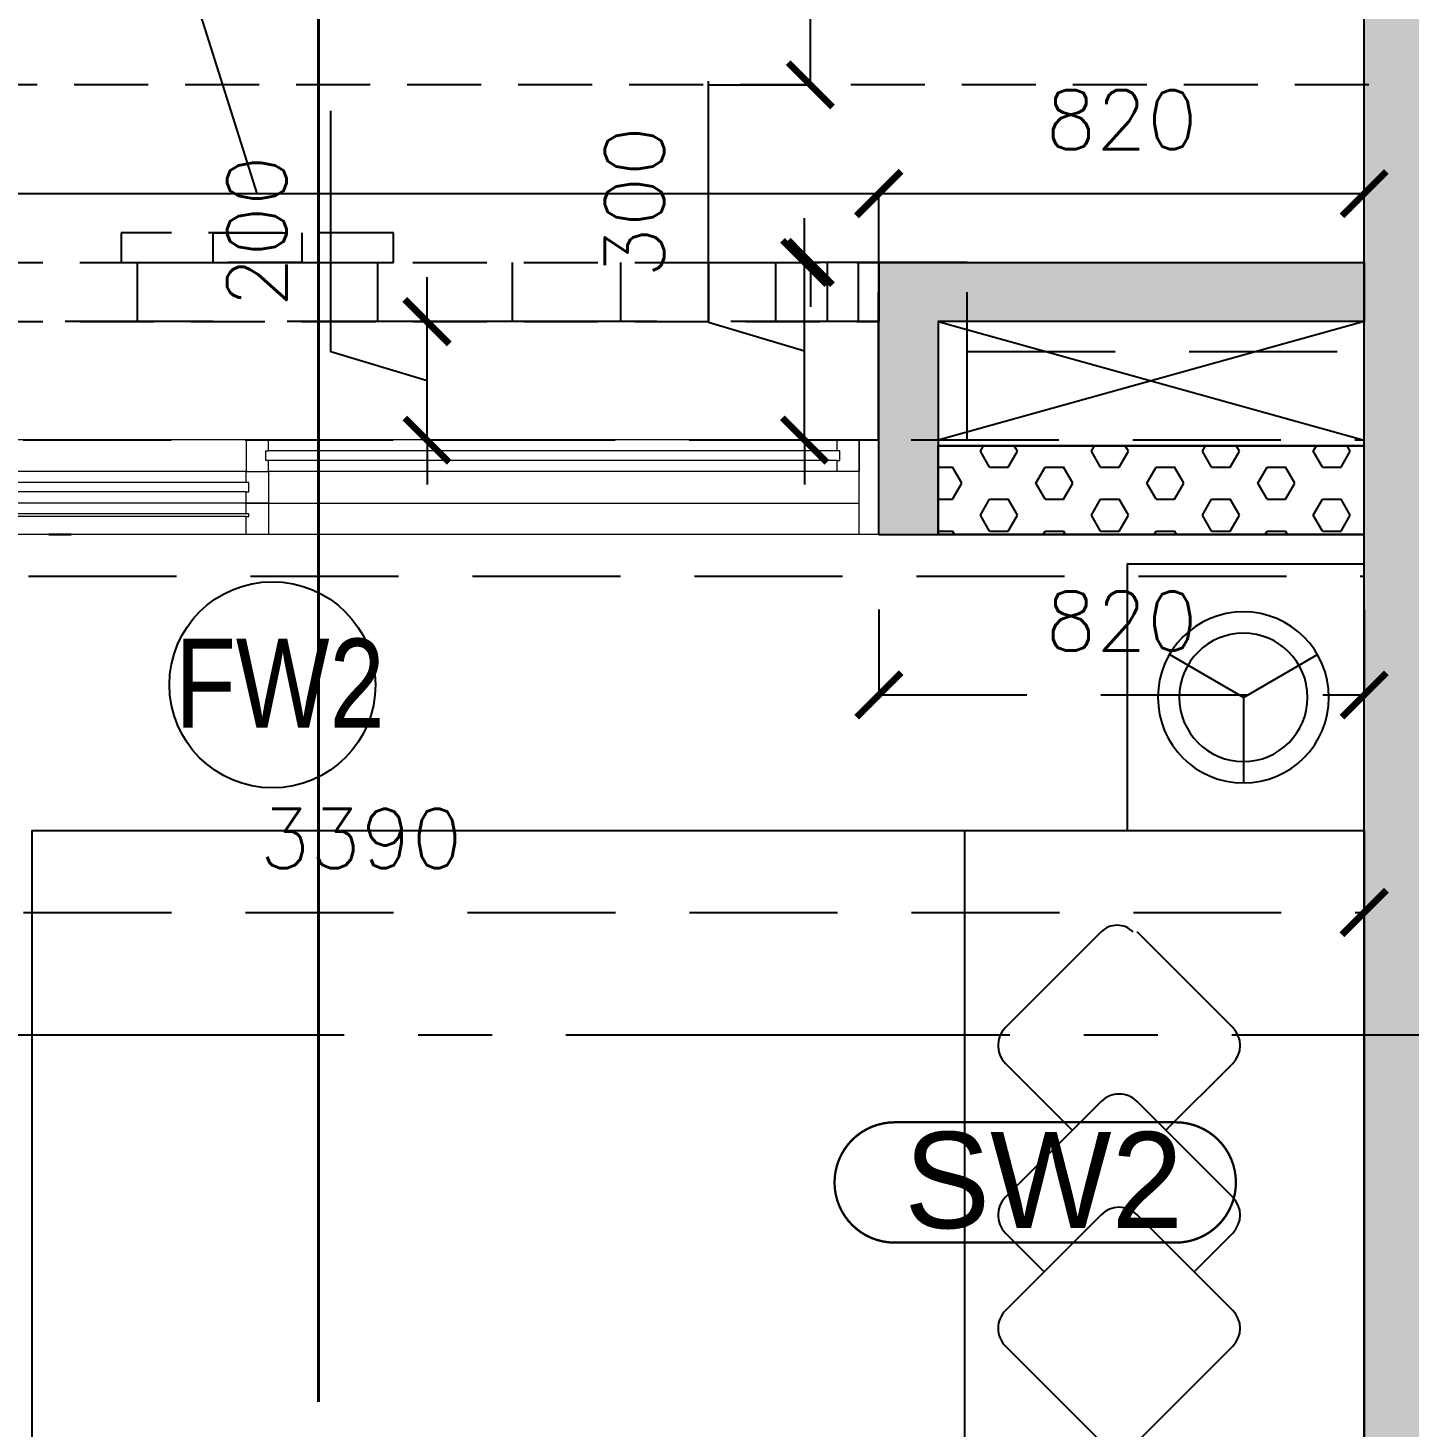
# Model space of a CAD drawing. Header units: millimetres. Extents: x 1167879 to 1231451, y -5731814 to -5645217.
# Drawn here: x 1196875 to 1199208, y -5703858 to -5701494 of the extents above; entities that cross this region are included whole.
import ezdxf
from ezdxf.enums import TextEntityAlignment as Align

# ---------------------------------------------------------------- set-up
doc = ezdxf.new("R2010")
doc.units = ezdxf.units.MM
doc.header["$LTSCALE"] = 1000
doc.header["$MEASUREMENT"] = 0
for name, pattern in [('$0$AUDIT_D_120904163729-0', [0]), ('$0$HIDDEN', [0.375, 0.25, -0.125]), ('$2$AUDIT_D_120904163729-0', [0]), ('$5$HIDDEN', [0.375, 0.25, -0.125]), ('2BHK-A - BACK$0$AUDIT_D_120904163729-0', [0]), ('AUDIT_D_120904163729-0', [0]), ('T8(T9 IS SIMILAR) - 1st FLOOR ELEVATION$0$AUDIT_D_120904163729-0', [0]), ('T8(T9 IS SIMILAR) - 1st FLOOR ELEVATION$0$HIDDEN', [0.375, 0.25, -0.125]), ('T8(T9 IS SIMILAR) - DIMENSION & TEXTING$0$HIDDEN', [0.375, 0.25, -0.125]), ('T8(T9 IS SIMILAR) - TYPICAL FLOOR ELEVATION$0$AUDIT_D_120904163729-0', [0]), ('T8(T9 IS SIMILAR) - TYPICAL FLOOR ELEVATION$0$HIDDEN', [0.375, 0.25, -0.125]), ('T8(T9 IS SIMILAR)$0$$0$HIDDEN', [0.375, 0.25, -0.125]), ('T8_PROFILE SECTIONS$0$HIDDEN', [0.375, 0.25, -0.125]), ('T8_PROFILE SECTIONS$0$PHANTOM2', [1.25, 0.625, -0.125, 0.125, -0.125, 0.125, -0.125]), ('T8_REFUGE COLUMNS$0$CENTER2', [1.125, 0.75, -0.125, 0.125, -0.125])]:
    doc.linetypes.add(name, pattern=pattern)
doc.layers.get('0').update_dxf_attribs({"linetype": 'AUDIT_D_120904163729-0'})
for name, color, linetype in [('$0$A-DIM', 1, '$0$AUDIT_D_120904163729-0'), ('$1$A-DIM', 1, '$2$AUDIT_D_120904163729-0'), ('2BHK-A - BACK$0$2BHK-A - FRONT$0$a-furniture', 8, 'Continuous'), ('2BHK-A - BACK$0$A-HATCH -160', 251, '2BHK-A - BACK$0$AUDIT_D_120904163729-0'), ('A_dim', 1, 'Continuous'), ('T8(T9 IS SIMILAR) - 1st FLOOR ELEVATION$0$A-WALL-FEATURES', 6, 'T8(T9 IS SIMILAR) - 1st FLOOR ELEVATION$0$AUDIT_D_120904163729-0'), ('T8(T9 IS SIMILAR) - DIMENSION & TEXTING$0$A-DIMENSIONS', 2, 'T8(T9 IS SIMILAR) - DIMENSION & TEXTING$0$HIDDEN'), ('T8(T9 IS SIMILAR) - DIMENSION & TEXTING$0$a-window-no', 125, 'Continuous'), ('T8(T9 IS SIMILAR) - TYPICAL FLOOR ELEVATION$0$A-DIM', 1, 'T8(T9 IS SIMILAR) - TYPICAL FLOOR ELEVATION$0$AUDIT_D_120904163729-0'), ('T8(T9 IS SIMILAR) - TYPICAL FLOOR ELEVATION$0$A-WALL HATCH', 252, 'T8(T9 IS SIMILAR) - TYPICAL FLOOR ELEVATION$0$AUDIT_D_120904163729-0'), ('T8(T9 IS SIMILAR) - TYPICAL FLOOR ELEVATION$0$A-WALL-FEATURES', 6, 'T8(T9 IS SIMILAR) - TYPICAL FLOOR ELEVATION$0$AUDIT_D_120904163729-0'), ('T8(T9 IS SIMILAR)$0$$6$a-beam 2', 50, 'Continuous'), ('T8(T9 IS SIMILAR)$0$S-BEAM', 20, 'T8(T9 IS SIMILAR)$0$$0$HIDDEN'), ('T8_PROFILE SECTIONS$0$A-PROFILE SECTIONS', 81, 'T8_PROFILE SECTIONS$0$PHANTOM2'), ('T8_REFUGE COLUMNS$0$A-CENTERLINE', 193, 'T8_REFUGE COLUMNS$0$CENTER2'), ('T8_REFUGE COLUMNS$0$A-RCC COLS', 3, 'Continuous'), ('T8_TYPICAL COLUMNS$0$A-RCC COLS', 3, 'Continuous')]:
    doc.layers.add(name, color=color, linetype=linetype)
for name, color, linetype, lineweight in [('2BHK-A - BACK$0$A-WALL- 160', 6, 'Continuous', 30), ('2BHK-A - BACK$0$Window', 4, 'Continuous', 20), ('T8(T9 IS SIMILAR)$0$D&W', 8, 'Continuous', 25), ('T8_REFUGE COLUMNS$0$A-COLUMN NO size reduce', 81, 'Continuous', 25)]:
    doc.layers.add(name, color=color, linetype=linetype, lineweight=lineweight)
doc.layers.add('T8_REFUGE COLUMNS$0$COL-HATCH', color=7, linetype='Continuous', lineweight=25, true_color=0xa3a3a3)
doc.styles.add('$4$Romans 1', font='romans.shx', dxfattribs={"height": 100})
doc.styles.add('$6$Romans 1', font='romans.shx', dxfattribs={"height": 100})
doc.styles.add('T8(T9 IS SIMILAR) - DIMENSION & TEXTING$0$LODHA STANDERD', font='sanss___.ttf')
doc.styles.add('T8(T9 IS SIMILAR) - DIMENSION & TEXTING$0$Romans 1', font='romans.shx', dxfattribs={"height": 100})
doc.styles.add('T8(T9 IS SIMILAR) - TYPICAL FLOOR ELEVATION$0$Romans 1', font='romans.shx', dxfattribs={"height": 100})
doc.styles.add('T8_REFUGE COLUMNS$0$STANDARD', font='GOTHIC.TTF')
doc.dimstyles.new('$1$ALPINE S', dxfattribs={"dimscale": 0, "dimtxt": 100, "dimasz": 75, "dimexe": 0, "dimexo": 0, "dimgap": 75, "dimtad": 1, "dimdec": 0, "dimzin": 0, "dimdsep": 46, "dimtxsty": '$4$Romans 1', "dimblk": '$4$_ArchTick', "dimcen": 0.09, "dimclrd": 256, "dimclre": 256, "dimclrt": 7, "dimadec": 0, "dimazin": 0, "dimtfac": 1, "dimtdec": 0, "dimtofl": 0, "dimtmove": 1, "dimatfit": 0, "dimldrblk": '$1$_Open90', "dimfxl": 1, "dimtolj": 1, "dimtzin": 0, "dimarcsym": 0})
doc.dimstyles.new('$2$ALPINE S', dxfattribs={"dimscale": 0, "dimtxt": 100, "dimasz": 75, "dimexe": 0, "dimexo": 0, "dimgap": 75, "dimtad": 1, "dimdec": 0, "dimzin": 0, "dimdsep": 46, "dimtxsty": '$6$Romans 1', "dimblk": '$6$_ArchTick', "dimcen": 0.09, "dimclrd": 256, "dimclre": 256, "dimclrt": 7, "dimadec": 0, "dimazin": 0, "dimtfac": 1, "dimtdec": 0, "dimtofl": 0, "dimtmove": 1, "dimatfit": 0, "dimldrblk": '$2$_Open90', "dimfxl": 1, "dimtolj": 1, "dimtzin": 0, "dimarcsym": 0})
doc.dimstyles.new('T8(T9 IS SIMILAR) - DIMENSION & TEXTING$0$ALPINE S', dxfattribs={"dimscale": 0, "dimtxt": 100, "dimasz": 75, "dimexe": 0, "dimexo": 0, "dimgap": 75, "dimtad": 1, "dimdec": 0, "dimzin": 0, "dimdsep": 46, "dimtxsty": 'T8(T9 IS SIMILAR) - DIMENSION & TEXTING$0$Romans 1', "dimblk": 'T8(T9 IS SIMILAR) - DIMENSION & TEXTING$0$_ArchTick', "dimcen": 0.09, "dimclrd": 256, "dimclre": 256, "dimclrt": 7, "dimadec": 0, "dimazin": 0, "dimtfac": 1, "dimtdec": 0, "dimtofl": 0, "dimtmove": 1, "dimatfit": 0, "dimldrblk": 'T8(T9 IS SIMILAR) - DIMENSION & TEXTING$0$_Open90', "dimfxl": 1, "dimtolj": 1, "dimtzin": 0, "dimarcsym": 0})
doc.dimstyles.new('T8(T9 IS SIMILAR) - TYPICAL FLOOR ELEVATION$0$ALPINE S', dxfattribs={"dimscale": 0, "dimtxt": 100, "dimasz": 75, "dimexe": 0, "dimexo": 0, "dimgap": 75, "dimtad": 1, "dimdec": 0, "dimzin": 0, "dimdsep": 46, "dimtxsty": 'T8(T9 IS SIMILAR) - TYPICAL FLOOR ELEVATION$0$Romans 1', "dimblk": 'T8(T9 IS SIMILAR) - TYPICAL FLOOR ELEVATION$0$_ArchTick', "dimcen": 0.09, "dimclrd": 256, "dimclre": 256, "dimclrt": 7, "dimadec": 0, "dimazin": 0, "dimtfac": 1, "dimtdec": 0, "dimtofl": 0, "dimtmove": 1, "dimatfit": 0, "dimldrblk": 'T8(T9 IS SIMILAR) - TYPICAL FLOOR ELEVATION$0$_Open90', "dimfxl": 1, "dimtolj": 1, "dimtzin": 0, "dimarcsym": 0})

# ---------------------------------------------------------------- blocks, each defined once
blk = doc.blocks.new('T8(T9 IS SIMILAR) - 1st FLOOR ELEVATION')
at = {"layer": 'T8(T9 IS SIMILAR) - 1st FLOOR ELEVATION$0$A-WALL-FEATURES', "color": 2, "linetype": 'T8(T9 IS SIMILAR) - 1st FLOOR ELEVATION$0$HIDDEN', "ltscale": 0.5}
for p, q in [((1196212.8, -5701889.7), (1198312.8, -5701889.7)), ((1197059.7, -5701889.7), (1197059.7, -5701989.7)), ((1197465.9, -5701889.7), (1197465.9, -5701989.7)), ((1197692.9, -5701889.7), (1197692.9, -5701989.7)), ((1197876.2, -5701889.7), (1197876.2, -5701989.7)), ((1198024.7, -5701889.7), (1198024.7, -5701989.7)), ((1198138.2, -5701889.7), (1198138.2, -5701989.7)), ((1198225.5, -5701889.7), (1198225.5, -5701989.7)), ((1198277.8, -5701889.7), (1198277.8, -5701989.7)), ((1198312.8, -5701889.7), (1198312.8, -5701989.7)), ((1196212.8, -5701989.7), (1198312.8, -5701989.7))]:
    blk.add_line(p, q, dxfattribs=at)
blk.add_lwpolyline([(1199140.6, -5701589.7), (1195092.6, -5701589.7), (1195092.6, -5706800.3), (1196392.3, -5706800.3)], dxfattribs=at)
for points in [[(1197032.8, -5701889.7), (1197492.8, -5701889.7), (1197492.8, -5701839.7), (1197032.8, -5701839.7)], [(1197187.8, -5701839.7), (1197337.8, -5701839.7), (1197337.8, -5701889.7), (1197187.8, -5701889.7)]]:
    blk.add_lwpolyline(points, close=True, dxfattribs=at)
blk = doc.blocks.new('T8(T9 IS SIMILAR) - DIMENSION & TEXTING$0$WINDOW TAG')
at = {"layer": 'T8(T9 IS SIMILAR) - DIMENSION & TEXTING$0$a-window-no'}
blk.add_circle((0, 0), 174.1, dxfattribs=at)
at = {"layer": 'T8(T9 IS SIMILAR) - DIMENSION & TEXTING$0$a-window-no', "style": 'T8(T9 IS SIMILAR) - DIMENSION & TEXTING$0$LODHA STANDERD'}
blk.add_attdef('WINDOW', text='', height=150, dxfattribs=at).set_placement((11.3, 2.8), align=Align.MIDDLE_CENTER)
blk = doc.blocks.new('T8(T9 IS SIMILAR) - DIMENSION & TEXTING$0$_ArchTick')
at = {"color": 0, "linetype": 'ByBlock', "const_width": 0.15}
blk.add_lwpolyline([(-0.5, -0.5), (0.5, 0.5)], dxfattribs=at)
blk = doc.blocks.new('*D495')
at = {"layer": 'T8(T9 IS SIMILAR) - DIMENSION & TEXTING$0$A-DIMENSIONS', "linetype": 'T8(T9 IS SIMILAR) - DIMENSION & TEXTING$0$HIDDEN', "lineweight": -2, "transparency": 16777216}
for p, q in [((1198312.8, -5702475.6), (1198312.8, -5702620.2)), ((1199132.6, -5702475.6), (1199132.6, -5702620.2))]:
    blk.add_line(p, q, dxfattribs=at)
at = {"layer": 'T8(T9 IS SIMILAR) - DIMENSION & TEXTING$0$A-DIMENSIONS', "lineweight": -2, "transparency": 16777216}
blk.add_line((1198312.8, -5702620.2), (1199132.6, -5702620.2), dxfattribs=at)
at = {"layer": 'T8(T9 IS SIMILAR) - DIMENSION & TEXTING$0$A-DIMENSIONS', "linetype": 'ByBlock', "lineweight": -2, "transparency": 16777216, "xscale": 75, "yscale": 75, "zscale": 75, "rotation": 180}
blk.add_blockref('T8(T9 IS SIMILAR) - DIMENSION & TEXTING$0$_ArchTick', (1198312.8, -5702620.2), dxfattribs=at)
at = {"layer": 'T8(T9 IS SIMILAR) - DIMENSION & TEXTING$0$A-DIMENSIONS', "linetype": 'ByBlock', "lineweight": -2, "transparency": 16777216, "xscale": 75, "yscale": 75, "zscale": 75}
blk.add_blockref('T8(T9 IS SIMILAR) - DIMENSION & TEXTING$0$_ArchTick', (1199132.6, -5702620.2), dxfattribs=at)
at = {"layer": 'T8(T9 IS SIMILAR) - DIMENSION & TEXTING$0$A-DIMENSIONS', "color": 7, "linetype": 'ByBlock', "transparency": 16777216, "insert": (1198722.7, -5702495.2), "char_height": 100, "attachment_point": 5, "style": 'T8(T9 IS SIMILAR) - DIMENSION & TEXTING$0$Romans 1'}
blk.add_mtext('\\A1;820', dxfattribs=at)
blk = doc.blocks.new('T8(T9 IS SIMILAR) - DIMENSION & TEXTING$0$_Open90')
at = {"color": 0, "linetype": 'ByBlock', "lineweight": -2}
for p, q in [((-0.5, 0.5), (0, 0)), ((0, 0), (-1, 0)), ((0, 0), (-0.5, -0.5))]:
    blk.add_line(p, q, dxfattribs=at)
blk = doc.blocks.new('*D496')
at = {"layer": 'T8(T9 IS SIMILAR) - DIMENSION & TEXTING$0$A-DIMENSIONS', "linetype": 'T8(T9 IS SIMILAR) - DIMENSION & TEXTING$0$HIDDEN', "lineweight": -2, "transparency": 16777216}
for p, q in [((1195742.6, -5703255.7), (1195742.6, -5702987.5)), ((1199132.6, -5703255.7), (1199132.6, -5702987.5))]:
    blk.add_line(p, q, dxfattribs=at)
at = {"layer": 'T8(T9 IS SIMILAR) - DIMENSION & TEXTING$0$A-DIMENSIONS', "lineweight": -2, "transparency": 16777216}
blk.add_line((1195742.6, -5702987.5), (1199132.6, -5702987.5), dxfattribs=at)
at = {"layer": 'T8(T9 IS SIMILAR) - DIMENSION & TEXTING$0$A-DIMENSIONS', "linetype": 'ByBlock', "lineweight": -2, "transparency": 16777216, "xscale": 75, "yscale": 75, "zscale": 75, "rotation": 180}
blk.add_blockref('T8(T9 IS SIMILAR) - DIMENSION & TEXTING$0$_ArchTick', (1195742.6, -5702987.5), dxfattribs=at)
at = {"layer": 'T8(T9 IS SIMILAR) - DIMENSION & TEXTING$0$A-DIMENSIONS', "linetype": 'ByBlock', "lineweight": -2, "transparency": 16777216, "xscale": 75, "yscale": 75, "zscale": 75}
blk.add_blockref('T8(T9 IS SIMILAR) - DIMENSION & TEXTING$0$_ArchTick', (1199132.6, -5702987.5), dxfattribs=at)
at = {"layer": 'T8(T9 IS SIMILAR) - DIMENSION & TEXTING$0$A-DIMENSIONS', "color": 7, "linetype": 'ByBlock', "transparency": 16777216, "insert": (1197437.6, -5702862.5), "char_height": 100, "attachment_point": 5, "style": 'T8(T9 IS SIMILAR) - DIMENSION & TEXTING$0$Romans 1'}
blk.add_mtext('\\A1;3390', dxfattribs=at)
blk = doc.blocks.new('T8_REFUGE COLUMNS')
at = {"layer": 'T8_REFUGE COLUMNS$0$COL-HATCH', "linetype": 'ByBlock'}
h = blk.add_hatch(color=256, dxfattribs=at)
h.dxf.hatch_style = 1
h.paths.add_polyline_path([(1199382.1, -5701089.9), (1199132.1, -5701089.9), (1199132.1, -5705299.9), (1199382.1, -5705299.9)])
at = {"layer": 'T8_REFUGE COLUMNS$0$A-CENTERLINE'}
blk.add_line((1214284.1, -5703194.9), (1182156.9, -5703194.9), dxfattribs=at)
at = {"layer": 'T8_REFUGE COLUMNS$0$A-COLUMN NO size reduce', "linetype": 'ByBlock', "const_width": 3.9}
blk.add_lwpolyline([(1198339.4, -5703545.1, -1), (1198339.4, -5703341.9), (1198814.3, -5703341.9, -1), (1198814.3, -5703545.1)], format="xyb", close=True, dxfattribs=at)
at = {"layer": 'T8_REFUGE COLUMNS$0$A-RCC COLS', "linetype": 'ByBlock'}
blk.add_lwpolyline([(1199382.1, -5701089.9), (1199132.1, -5701089.9), (1199132.1, -5705299.9), (1199382.1, -5705299.9)], close=True, dxfattribs=at)
at = {"layer": 'T8_REFUGE COLUMNS$0$A-COLUMN NO size reduce', "linetype": 'ByBlock', "insert": (1198355.7, -5703358.2), "char_height": 162.5, "attachment_point": 1, "style": 'T8_REFUGE COLUMNS$0$STANDARD'}
blk.add_mtext_dynamic_manual_height_columns('SW2', width=444.685, gutter_width=500, heights=[0], dxfattribs=at)
blk = doc.blocks.new('T8_TYPICAL COLUMNS')
at = {"layer": 'T8_TYPICAL COLUMNS$0$A-RCC COLS', "linetype": 'ByBlock'}
blk.add_blockref('T8_REFUGE COLUMNS', (0, 0), dxfattribs=at)
blk = doc.blocks.new('2BHK-A - BACK$0$2BHK-A - FRONT$0$a bed')
at = {"color": 0, "linetype": 'ByBlock', "extrusion": (1.06338e-09, -0.000260045, 1)}
for q in [(78.6, 2497.2), (328.9, 2497.3), (203.8, 2280.5)]:
    blk.add_line((203.8, 2425), q, dxfattribs=at)
at = {"color": 0, "linetype": 'ByBlock'}
for p, q in [((675, 2200, 0), (675, 737.5, 0)), ((221.8, 1867.4, 0), (383.5, 2029, 0)), ((444.1, 2029, 0), (605.8, 1867.4, 0)), ((334.7, 1693.9, 0), (221.8, 1806.8, 0)), ((605.8, 1806.8, 0), (492.9, 1693.9, 0)), ((221.8, 1581, 0), (383.5, 1742.6, 0)), ((444.1, 1742.6, 0), (605.8, 1581, 0)), ((221.8, 1389.8, 0), (383.5, 1551.4, 0)), ((444.1, 1551.4, 0), (605.8, 1389.8, 0)), ((287.1, 1455.1, 0), (221.8, 1520.4, 0)), ((605.8, 1520.4, 0), (540.5, 1455.1, 0)), ((383.5, 1167.5, 0), (221.8, 1329.2, 0)), ((605.8, 1329.2, 0), (444.1, 1167.5, 0))]:
    blk.add_line(p, q, dxfattribs=at)
blk.add_lwpolyline([(0, 2200), (0, 2650), (400, 2650), (400, 2200)], close=True, dxfattribs=at)
blk.add_lwpolyline([(0, 400), (2250, 400), (2250, 2200), (0, 2200), (0, 400)], dxfattribs=at)
at = {"color": 0, "linetype": 'ByBlock', "extrusion": (1.06338e-09, -0.000260045, 1)}
for radius in [144.5, 108.4]:
    blk.add_circle((203.8, 2425, -0.6), radius, dxfattribs=at)
at = {"color": 0, "linetype": 'ByBlock', "extrusion": (7.42612e-06, -2.34658e-07, -1)}
for centre, major_axis, start_param, end_param in [((417.2, 2002.1, 0), (-26.9, 26.9, 0), 6.283185, 7.853982), ((252.2, 1837.1, 0.7), (-30.3, 30.3, 0), 4.712389, 6.283185), ((575.4, 1837.1, 0.7), (30.3, 30.3, 0), 0, 1.570796), ((413.8, 1712.3, 0.7), (-30.3, 30.3, 0), 6.283185, 7.853982), ((252.2, 1550.7, 0.7), (30.3, 30.3, 0), 3.141593, 4.712389), ((413.8, 1521.1, 0.7), (30.3, 30.3, 0), 4.712389, 6.283185), ((575.4, 1550.7, 0.7), (30.3, 30.3, 0), 0, 1.570796), ((252.2, 1359.5, 0.7), (-30.3, 30.3, 0), 4.712389, 6.283185), ((575.4, 1359.5, 0.7), (-30.3, 30.3, 0), 1.570796, 3.141593)]:
    blk.add_ellipse(centre, major_axis=major_axis, ratio=1, start_param=start_param, end_param=end_param, dxfattribs=at)
blk = doc.blocks.new('2BHK-A - BACK$0$2100')
at = {"layer": '2BHK-A - BACK$0$Window', "color": 1, "lineweight": 13}
for p, q in [((1150876.5, -5693344.1), (1148842.5, -5693344.1)), ((1149840.7, -5693344.1), (1148880, -5693344.1)), ((1149840.7, -5693397.4), (1148880, -5693397.4)), ((1149840.7, -5693397.4), (1149878.2, -5693397.4)), ((1149878.2, -5693397.4), (1150876.5, -5693397.4)), ((1148842.5, -5693450.8), (1148842.5, -5693450.8)), ((1149840.7, -5693450.8), (1148880, -5693450.8)), ((1150839, -5693450.8), (1149878.2, -5693450.8)), ((1149840.7, -5693504.1), (1148842.5, -5693504.1)), ((1150839, -5693504.1), (1149878.2, -5693504.1))]:
    blk.add_line(p, q, dxfattribs=at)
at = {"layer": '2BHK-A - BACK$0$Window', "color": 5, "lineweight": 13}
for p, q in [((1149840.7, -5693374.4), (1148880, -5693374.4)), ((1149840.7, -5693378.9), (1148880, -5693378.9)), ((1149840.7, -5693416), (1148880, -5693416)), ((1149840.7, -5693432.2), (1148880, -5693432.2)), ((1150839, -5693469.3), (1149878.2, -5693469.3)), ((1150839, -5693485.5), (1149878.2, -5693485.5))]:
    blk.add_line(p, q, dxfattribs=at)
at = {"layer": '2BHK-A - BACK$0$Window', "color": 4, "lineweight": 13}
for points in [[(1148842.5, -5693344.1), (1148809.5, -5693344.1), (1148809.5, -5693504.1), (1148842.5, -5693504.1)], [(1148880, -5693378.9), (1148880, -5693397.4), (1148842.5, -5693397.4), (1148842.5, -5693344.1), (1148880, -5693344.1), (1148880, -5693374.4), (1148875.5, -5693374.4), (1148875.5, -5693378.9)], [(1149840.7, -5693378.9), (1149840.7, -5693397.4), (1149878.2, -5693397.4), (1149878.2, -5693344.1), (1149840.7, -5693344.1), (1149840.7, -5693374.4), (1149845.2, -5693374.4), (1149845.2, -5693378.9)], [(1150909.5, -5693344.1), (1150876.5, -5693344.1), (1150876.5, -5693504.1), (1150909.5, -5693504.1)], [(1148880, -5693432.2), (1148880, -5693450.8), (1148842.5, -5693450.8), (1148842.5, -5693397.4), (1148880, -5693397.4), (1148880, -5693416), (1148875.5, -5693416), (1148875.5, -5693432.2)], [(1149840.7, -5693432.2), (1149840.7, -5693450.8), (1149878.2, -5693450.8), (1149878.2, -5693397.4), (1149840.7, -5693397.4), (1149840.7, -5693416), (1149845.2, -5693416), (1149845.2, -5693432.2)], [(1149878.2, -5693485.5), (1149878.2, -5693504.1), (1149840.7, -5693504.1), (1149840.7, -5693450.8), (1149878.2, -5693450.8), (1149878.2, -5693469.3), (1149873.7, -5693469.3), (1149873.7, -5693485.5)], [(1150839, -5693485.5), (1150839, -5693504.1), (1150876.5, -5693504.1), (1150876.5, -5693450.8), (1150839, -5693450.8), (1150839, -5693469.3), (1150843.5, -5693469.3), (1150843.5, -5693485.5)]]:
    blk.add_lwpolyline(points, close=True, dxfattribs=at)
blk = doc.blocks.new('2BHK-A - BACK')
at = {"layer": '2BHK-A - BACK$0$A-HATCH -160', "linetype": 'ByBlock'}
h = blk.add_hatch(dxfattribs=at)
h.set_pattern_fill('HEX', color=256, scale=250)
h.set_pattern_definition([(9e-15, (-0.22, 0.45), (-1e-29, 54.12658774), [31.25, -62.5]), (120, (-0.22, 0.45), (-46.875, -27.06329387), [31.25, -62.5]), (60, (31.03, 0.45), (-46.875, 27.06329387), [31.25, -62.5])])
h.paths.add_polyline_path([(1195742.4, -5702199.2), (1196112.6, -5702199.2), (1196112.6, -5702349.2), (1195742.4, -5702349.2)])
h.paths.add_polyline_path([(1198412.6, -5702349.2), (1199132.1, -5702349.2), (1199132.1, -5702199.2), (1198412.6, -5702199.2)])
at = {"layer": '2BHK-A - BACK$0$A-WALL- 160', "linetype": 'ByBlock'}
for p, q in [((1198412.6, -5702199.2), (1199132.1, -5702199.2)), ((1198412.6, -5702349.2), (1198412.6, -5702199.2)), ((1196910.6, -5702349.2), (1196948.1, -5702349.2)), ((1198412.6, -5702349.2), (1199132.1, -5702349.2))]:
    blk.add_line(p, q, dxfattribs=at)
at = {"layer": '2BHK-A - BACK$0$2BHK-A - FRONT$0$a-furniture', "extrusion": (4.84058e-05, -0.000523293, -1), "zscale": -0.9999999999999954, "rotation": 359.9999999999994}
blk.add_blockref('2BHK-A - BACK$0$2BHK-A - FRONT$0$a bed', (-1199132.4, -5705048.5, 3043.5), dxfattribs=at)
at = {"layer": '2BHK-A - BACK$0$A-WALL- 160', "linetype": 'ByBlock', "xscale": -1, "rotation": 180}
blk.add_blockref('2BHK-A - BACK$0$2100', (47403.1, -11395693.4), dxfattribs=at)
blk = doc.blocks.new('T8(T9 IS SIMILAR) - TYPICAL FLOOR ELEVATION$0$_ArchTick')
at = {"color": 0, "linetype": 'ByBlock', "const_width": 0.15}
blk.add_lwpolyline([(-0.5, -0.5), (0.5, 0.5)], dxfattribs=at)
blk = doc.blocks.new('*D701')
at = {"layer": 'T8(T9 IS SIMILAR) - TYPICAL FLOOR ELEVATION$0$A-DIM', "linetype": 'T8(T9 IS SIMILAR) - TYPICAL FLOOR ELEVATION$0$HIDDEN', "lineweight": -2, "transparency": 16777216}
for p, q in [((1198312.8, -5701889.7), (1198312.8, -5701773.5)), ((1199132.6, -5701889.7), (1199132.6, -5701773.5))]:
    blk.add_line(p, q, dxfattribs=at)
at = {"layer": 'T8(T9 IS SIMILAR) - TYPICAL FLOOR ELEVATION$0$A-DIM', "lineweight": -2, "transparency": 16777216}
blk.add_line((1198312.8, -5701773.5), (1199132.6, -5701773.5), dxfattribs=at)
at = {"layer": 'T8(T9 IS SIMILAR) - TYPICAL FLOOR ELEVATION$0$A-DIM', "linetype": 'ByBlock', "lineweight": -2, "transparency": 16777216, "xscale": 75, "yscale": 75, "zscale": 75, "rotation": 180}
blk.add_blockref('T8(T9 IS SIMILAR) - TYPICAL FLOOR ELEVATION$0$_ArchTick', (1198312.8, -5701773.5), dxfattribs=at)
at = {"layer": 'T8(T9 IS SIMILAR) - TYPICAL FLOOR ELEVATION$0$A-DIM', "linetype": 'ByBlock', "lineweight": -2, "transparency": 16777216, "xscale": 75, "yscale": 75, "zscale": 75}
blk.add_blockref('T8(T9 IS SIMILAR) - TYPICAL FLOOR ELEVATION$0$_ArchTick', (1199132.6, -5701773.5), dxfattribs=at)
at = {"layer": 'T8(T9 IS SIMILAR) - TYPICAL FLOOR ELEVATION$0$A-DIM', "color": 7, "linetype": 'ByBlock', "transparency": 16777216, "insert": (1198722.7, -5701648.5), "char_height": 100, "attachment_point": 5, "style": 'T8(T9 IS SIMILAR) - TYPICAL FLOOR ELEVATION$0$Romans 1'}
blk.add_mtext('\\A1;820', dxfattribs=at)
blk = doc.blocks.new('T8(T9 IS SIMILAR) - TYPICAL FLOOR ELEVATION$0$_Open90')
at = {"color": 0, "linetype": 'ByBlock', "lineweight": -2}
for p, q in [((-0.5, 0.5), (0, 0)), ((0, 0), (-1, 0)), ((0, 0), (-0.5, -0.5))]:
    blk.add_line(p, q, dxfattribs=at)
blk = doc.blocks.new('*D702')
at = {"layer": 'T8(T9 IS SIMILAR) - TYPICAL FLOOR ELEVATION$0$A-DIM', "lineweight": -2, "transparency": 16777216}
for p, q in [((1197386.8, -5702040.9), (1197386.8, -5701633.8)), ((1197549.3, -5701989.7), (1197549.3, -5701914.7)), ((1197549.3, -5702189.7), (1197549.3, -5701989.7)), ((1197549.3, -5702089.7), (1197386.8, -5702040.9)), ((1197549.3, -5702189.7), (1197549.3, -5702264.7))]:
    blk.add_line(p, q, dxfattribs=at)
at = {"layer": 'T8(T9 IS SIMILAR) - TYPICAL FLOOR ELEVATION$0$A-DIM', "linetype": 'T8(T9 IS SIMILAR) - TYPICAL FLOOR ELEVATION$0$HIDDEN', "lineweight": -2, "transparency": 16777216}
for p, q in [((1197765.6, -5701989.7), (1197549.3, -5701989.7)), ((1197765.6, -5702189.7), (1197549.3, -5702189.7))]:
    blk.add_line(p, q, dxfattribs=at)
at = {"layer": 'T8(T9 IS SIMILAR) - TYPICAL FLOOR ELEVATION$0$A-DIM', "linetype": 'ByBlock', "lineweight": -2, "transparency": 16777216, "xscale": 75, "yscale": 75, "zscale": 75}
for p, rotation in [((1197549.3, -5701989.7), 270), ((1197549.3, -5702189.7), 90)]:
    blk.add_blockref('T8(T9 IS SIMILAR) - TYPICAL FLOOR ELEVATION$0$_ArchTick', p, dxfattribs=dict(at, rotation=rotation))
at = {"layer": 'T8(T9 IS SIMILAR) - TYPICAL FLOOR ELEVATION$0$A-DIM', "color": 7, "linetype": 'ByBlock', "transparency": 16777216, "insert": (1197261.8, -5701837.4), "char_height": 100, "attachment_point": 5, "rotation": 90, "style": 'T8(T9 IS SIMILAR) - TYPICAL FLOOR ELEVATION$0$Romans 1'}
blk.add_mtext('\\A1;200', dxfattribs=at)
blk = doc.blocks.new('*D703')
at = {"layer": 'T8(T9 IS SIMILAR) - TYPICAL FLOOR ELEVATION$0$A-DIM', "lineweight": -2, "transparency": 16777216}
for p, q in [((1198024.8, -5701990.9), (1198024.8, -5701583.8)), ((1198187.3, -5701889.7), (1198187.3, -5701814.7)), ((1198187.3, -5702189.7), (1198187.3, -5701889.7)), ((1198187.3, -5702039.7), (1198024.8, -5701990.9)), ((1198187.3, -5702189.7), (1198187.3, -5702264.7))]:
    blk.add_line(p, q, dxfattribs=at)
at = {"layer": 'T8(T9 IS SIMILAR) - TYPICAL FLOOR ELEVATION$0$A-DIM', "linetype": 'T8(T9 IS SIMILAR) - TYPICAL FLOOR ELEVATION$0$HIDDEN', "lineweight": -2, "transparency": 16777216}
for p, q in [((1198312.8, -5701889.7), (1198187.3, -5701889.7)), ((1198312.8, -5702189.7), (1198187.3, -5702189.7))]:
    blk.add_line(p, q, dxfattribs=at)
at = {"layer": 'T8(T9 IS SIMILAR) - TYPICAL FLOOR ELEVATION$0$A-DIM', "linetype": 'ByBlock', "lineweight": -2, "transparency": 16777216, "xscale": 75, "yscale": 75, "zscale": 75}
for p, rotation in [((1198187.3, -5701889.7), 270), ((1198187.3, -5702189.7), 90)]:
    blk.add_blockref('T8(T9 IS SIMILAR) - TYPICAL FLOOR ELEVATION$0$_ArchTick', p, dxfattribs=dict(at, rotation=rotation))
at = {"layer": 'T8(T9 IS SIMILAR) - TYPICAL FLOOR ELEVATION$0$A-DIM', "color": 7, "linetype": 'ByBlock', "transparency": 16777216, "insert": (1197899.8, -5701787.4), "char_height": 100, "attachment_point": 5, "rotation": 90, "style": 'T8(T9 IS SIMILAR) - TYPICAL FLOOR ELEVATION$0$Romans 1'}
blk.add_mtext('\\A1;300', dxfattribs=at)
blk = doc.blocks.new('T8_PROFILE SECTIONS$0$MH')
at = {"layer": 'T8_PROFILE SECTIONS$0$A-PROFILE SECTIONS', "linetype": 'T8_PROFILE SECTIONS$0$HIDDEN', "ltscale": 2, "const_width": 5}
blk.add_lwpolyline([(1140339.1, -5697424.8), (1140339.1, -5700565.7)], dxfattribs=at)
blk = doc.blocks.new('PROFILE SECTION LINE T9')
at = {"layer": 'T8_PROFILE SECTIONS$0$A-PROFILE SECTIONS', "linetype": 'ByBlock', "xscale": -1}
blk.add_blockref('T8_PROFILE SECTIONS$0$MH', (1151987.1, 5708367, 0), dxfattribs=at)
blk = doc.blocks.new('$4$_ArchTick')
at = {"color": 0, "linetype": 'ByBlock', "const_width": 0.15}
blk.add_lwpolyline([(-0.5, -0.5), (0.5, 0.5)], dxfattribs=at)
blk = doc.blocks.new('*D57')
at = {"layer": '$0$A-DIM', "lineweight": -2, "transparency": 16777216}
for p, q in [((12318.8, 17380.3), (9802.1, 17380.3)), ((12430.3, 17026.4), (12318.8, 17380.3)), ((11380.3, 17026.4), (13480.3, 17026.4))]:
    blk.add_line(p, q, dxfattribs=at)
at = {"layer": '$0$A-DIM', "linetype": '$0$HIDDEN', "lineweight": -2, "transparency": 16777216}
for p, q in [((11380.3, 16810.8), (11380.3, 17026.4)), ((13480.3, 16810.2), (13480.3, 17026.4))]:
    blk.add_line(p, q, dxfattribs=at)
at = {"layer": '$0$A-DIM', "linetype": 'ByBlock', "lineweight": -2, "transparency": 16777216, "xscale": 75, "yscale": 75, "zscale": 75, "rotation": 180}
blk.add_blockref('$4$_ArchTick', (11380.3, 17026.4), dxfattribs=at)
at = {"layer": '$0$A-DIM', "linetype": 'ByBlock', "lineweight": -2, "transparency": 16777216, "xscale": 75, "yscale": 75, "zscale": 75}
blk.add_blockref('$4$_ArchTick', (13480.3, 17026.4), dxfattribs=at)
at = {"layer": '$0$A-DIM', "color": 7, "linetype": 'ByBlock', "transparency": 16777216, "insert": (11060.5, 17514.8), "char_height": 100, "attachment_point": 5, "style": '$4$Romans 1'}
blk.add_mtext("\\A1;2100 ARCH PROFILE N' ABOVE", dxfattribs=at)
blk = doc.blocks.new('$1$_Open90')
at = {"color": 0, "linetype": 'ByBlock', "lineweight": -2}
for p, q in [((-0.5, 0.5), (0, 0)), ((0, 0), (-1, 0)), ((0, 0), (-0.5, -0.5))]:
    blk.add_line(p, q, dxfattribs=at)
blk = doc.blocks.new('$6$_ArchTick')
at = {"color": 0, "linetype": 'ByBlock', "const_width": 0.15}
blk.add_lwpolyline([(-0.5, -0.5), (0.5, 0.5)], dxfattribs=at)
blk = doc.blocks.new('*D49')
at = {"layer": '$1$A-DIM', "lineweight": -2, "transparency": 16777216}
for p, q in [((13364.9, 17210.2), (13364.9, 19367.3)), ((13364.9, 16910.2), (13364.9, 16835.2))]:
    blk.add_line(p, q, dxfattribs=at)
at = {"layer": '$1$A-DIM', "linetype": '$5$HIDDEN', "lineweight": -2, "transparency": 16777216}
for p, q in [((13193.7, 17210.2), (13364.9, 17210.2)), ((13193.7, 16910.2), (13364.9, 16910.2))]:
    blk.add_line(p, q, dxfattribs=at)
at = {"layer": '$1$A-DIM', "linetype": 'ByBlock', "lineweight": -2, "transparency": 16777216, "xscale": 75, "yscale": 75, "zscale": 75}
for p, rotation in [((13364.9, 17210.2), 270), ((13364.9, 16910.2), 90)]:
    blk.add_blockref('$6$_ArchTick', p, dxfattribs=dict(at, rotation=rotation))
at = {"layer": '$1$A-DIM', "color": 7, "linetype": 'ByBlock', "transparency": 16777216, "insert": (13239.9, 18413.7), "char_height": 100, "attachment_point": 5, "rotation": 90, "style": '$6$Romans 1'}
blk.add_mtext('\\A1;300 PROJ. AT 2ND FL.', dxfattribs=at)
blk = doc.blocks.new('$2$_Open90')
at = {"color": 0, "linetype": 'ByBlock', "lineweight": -2}
for p, q in [((-0.5, 0.5), (0, 0)), ((0, 0), (-1, 0)), ((0, 0), (-0.5, -0.5))]:
    blk.add_line(p, q, dxfattribs=at)
blk = doc.blocks.new('T8(T9 IS SIMILAR) - DIMENSION & TEXTING')
at = {"layer": 'T8(T9 IS SIMILAR) - DIMENSION & TEXTING$0$a-window-no'}
ref = blk.add_blockref('T8(T9 IS SIMILAR) - DIMENSION & TEXTING$0$WINDOW TAG', (1197288.2, -5702603), dxfattribs=at)
ref.add_attrib('WINDOW', 'FW2', dxfattribs={"height": 150, "style": 'T8(T9 IS SIMILAR) - DIMENSION & TEXTING$0$LODHA STANDERD', "width": 0.8}).set_placement((1197300.9, -5702600.2), align=Align.MIDDLE_CENTER)
at = {"layer": 'T8(T9 IS SIMILAR) - DIMENSION & TEXTING$0$A-DIMENSIONS', "linetype": 'ByBlock'}
for base, p1, p2, picture, middle in [((1199132.6, -5702620.2), (1198312.8, -5702475.6), (1199132.6, -5702475.6), '*D495', (1198722.7, -5702495.2)), ((1199132.6, -5702987.5), (1195742.6, -5703255.7), (1199132.6, -5703255.7, -2.3), '*D496', (1197437.6, -5702862.5))]:
    dim = blk.add_linear_dim(base=base, p1=p1, p2=p2, dimstyle='T8(T9 IS SIMILAR) - DIMENSION & TEXTING$0$ALPINE S', override={"dimscale": 1, "dimfxl": 5, "dimarcsym": 1}, dxfattribs=at)
    dim.commit()
    dim.dimension.update_dxf_attribs({"geometry": picture, "text_midpoint": middle})
blk = doc.blocks.new('T8(T9 IS SIMILAR) - TYPICAL FLOOR ELEVATION')
at = {"layer": 'T8(T9 IS SIMILAR) - TYPICAL FLOOR ELEVATION$0$A-WALL HATCH', "linetype": 'ByBlock'}
h = blk.add_hatch(dxfattribs=at)
h.set_pattern_fill('ZIGZAG', color=256, scale=250)
h.set_pattern_definition([(0, (0, 0), (31.25, 31.25), [31.25, -31.25]), (90, (31.25, 0), (-31.25, 31.25), [31.25, -31.25])])
h.paths.add_polyline_path([(1186332.7, -5719983.5), (1186332.7, -5719683.5), (1186432.7, -5719683.5), (1186432.7, -5719883.5), (1186982.7, -5719883.5), (1186982.7, -5719523.5), (1187082.7, -5719523.5), (1187082.7, -5719983.5)])
h.paths.add_polyline_path([(1190232.7, -5719983.5), (1190232.7, -5719683.5), (1190132.7, -5719683.5), (1190132.7, -5719883.5), (1189582.7, -5719883.5), (1189582.7, -5719523.5), (1189482.7, -5719523.5), (1189482.7, -5719983.5)])
h.paths.add_polyline_path([(1190857.7, -5717933.5), (1190857.7, -5717733.5), (1190757.7, -5717733.5), (1190757.7, -5717933.5)])
h.paths.add_polyline_path([(1193357.7, -5717733.5), (1193357.7, -5717933.5), (1193257.7, -5717933.5), (1193257.7, -5717733.5)])
h.paths.add_polyline_path([(1196632.8, -5709938.8), (1196632.8, -5709738.8), (1196532.8, -5709738.8), (1196532.8, -5709938.8)])
h.paths.add_polyline_path([(1194132, -5709738.8), (1194132, -5709938.8), (1194032, -5709938.8), (1194032, -5709738.8)])
h.paths.add_polyline_path([(1195742.7, -5701889.7), (1196212.8, -5701889.7), (1196212.8, -5702349.7), (1196112.8, -5702349.7), (1196112.8, -5701989.7), (1195742.7, -5701989.7)])
h.paths.add_polyline_path([(1198312.8, -5702349.7), (1198312.8, -5701889.7), (1199132.6, -5701889.7), (1199132.6, -5701989.7), (1198412.8, -5701989.7), (1198412.8, -5702349.7)])
h.paths.add_polyline_path([(1199662.5, -5701090.3), (1199662.5, -5700890.3), (1199762.5, -5700890.3), (1199762.5, -5701090.3)])
h.paths.add_polyline_path([(1201862.6, -5700890.3), (1201862.6, -5701090.3), (1201962.6, -5701090.3), (1201962.6, -5700890.3)])
h.paths.add_polyline_path([(1210681.9, -5700890.3), (1210681.9, -5701090.3), (1210581.9, -5701090.3), (1210581.9, -5700890.3)])
h.paths.add_polyline_path([(1212882, -5701090.3), (1212882, -5700890.3), (1212782, -5700890.3), (1212782, -5701090.3)])
h.paths.add_polyline_path([(1214231.8, -5702349.7), (1214231.8, -5701889.7), (1213412.3, -5701889.7), (1213412.3, -5701989.7), (1214131.8, -5701989.7), (1214131.8, -5702349.7)])
h.paths.add_polyline_path([(1216801.9, -5701889.7), (1216331.8, -5701889.7), (1216331.8, -5702349.7), (1216431.8, -5702349.7), (1216431.8, -5701989.7), (1216801.9, -5701989.7)])
h.paths.add_polyline_path([(1215911.7, -5709938.8), (1215911.7, -5709738.8), (1216011.7, -5709738.8), (1216011.7, -5709938.8)])
h.paths.add_polyline_path([(1218412.5, -5709738.8), (1218412.5, -5709938.8), (1218512.5, -5709938.8), (1218512.5, -5709738.8)])
h.paths.add_polyline_path([(1221686.9, -5717933.5), (1221686.9, -5717733.5), (1221786.9, -5717733.5), (1221786.9, -5717933.5)])
h.paths.add_polyline_path([(1219186.9, -5717733.5), (1219186.9, -5717933.5), (1219286.9, -5717933.5), (1219286.9, -5717733.5)])
h.paths.add_polyline_path([(1222311.8, -5719983.5), (1222311.8, -5719683.5), (1222411.8, -5719683.5), (1222411.8, -5719883.5), (1222961.8, -5719883.5), (1222961.8, -5719523.5), (1223061.8, -5719523.5), (1223061.8, -5719983.5)])
h.paths.add_polyline_path([(1226211.8, -5719983.5), (1226211.8, -5719683.5), (1226111.8, -5719683.5), (1226111.8, -5719883.5), (1225561.8, -5719883.5), (1225561.8, -5719523.5), (1225461.8, -5719523.5), (1225461.8, -5719983.5)])
h.paths.add_polyline_path([(1217001.9, -5727584.6), (1216901.9, -5727584.6), (1216901.9, -5727784.6), (1216356.8, -5727784.6), (1216356.8, -5727424.6), (1216256.8, -5727424.6), (1216256.8, -5727884.6), (1217001.9, -5727884.6)])
h.paths.add_polyline_path([(1214156.8, -5727424.6), (1214056.8, -5727424.6), (1214056.8, -5727784.6), (1213412.3, -5727784.6), (1213412.3, -5727884.6), (1214156.8, -5727884.6)])
h.paths.add_polyline_path([(1210681.9, -5728884), (1210681.9, -5728684), (1210581.9, -5728684), (1210581.9, -5728884)])
h.paths.add_polyline_path([(1212882, -5728684), (1212882, -5728884), (1212782, -5728884), (1212782, -5728684)])
h.paths.add_polyline_path([(1201862.6, -5728884), (1201862.6, -5728684), (1201962.6, -5728684), (1201962.6, -5728884)])
h.paths.add_polyline_path([(1199662.5, -5728684), (1199662.5, -5728884), (1199762.5, -5728884), (1199762.5, -5728684)])
h.paths.add_polyline_path([(1198387.7, -5727424.6), (1198487.7, -5727424.6), (1198487.7, -5727784.6), (1199132.3, -5727784.6), (1199132.3, -5727884.6), (1198387.7, -5727884.6)])
h.paths.add_polyline_path([(1195542.6, -5727584.6), (1195642.6, -5727584.6), (1195642.6, -5727784.6), (1196187.7, -5727784.6), (1196187.7, -5727424.6), (1196287.7, -5727424.6), (1196287.7, -5727884.6), (1195542.6, -5727884.6)])
at = {"layer": 'T8(T9 IS SIMILAR) - TYPICAL FLOOR ELEVATION$0$A-WALL-FEATURES', "color": 8, "linetype": 'T8(T9 IS SIMILAR) - TYPICAL FLOOR ELEVATION$0$HIDDEN'}
blk.add_line((1198312.8, -5701989.7), (1196212.8, -5701989.7), dxfattribs=at)
at = {"layer": 'T8(T9 IS SIMILAR) - TYPICAL FLOOR ELEVATION$0$A-WALL-FEATURES', "color": 8, "linetype": 'ByBlock'}
for p, q in [((1198412.8, -5701989.7), (1199132.3, -5702189.7)), ((1199132.3, -5701989.7), (1198412.8, -5702189.7))]:
    blk.add_line(p, q, dxfattribs=at)
at = {"layer": 'T8(T9 IS SIMILAR) - TYPICAL FLOOR ELEVATION$0$A-WALL-FEATURES', "linetype": 'ByBlock'}
blk.add_lwpolyline([(1198312.8, -5702349.7), (1198312.8, -5701889.7), (1199132.6, -5701889.7), (1199132.6, -5701989.7), (1198412.8, -5701989.7), (1198412.8, -5702349.7)], close=True, dxfattribs=at)
at = {"layer": 'T8(T9 IS SIMILAR) - TYPICAL FLOOR ELEVATION$0$A-DIM', "linetype": 'ByBlock'}
for base, p1, p2, picture, middle in [((1198187.3, -5701889.7), (1198312.8, -5702189.7), (1198312.8, -5701889.7), '*D703', (1197899.8, -5701915.9)), ((1197549.3, -5701989.7), (1197765.6, -5702189.7), (1197765.6, -5701989.7), '*D702', (1197261.8, -5701965.9))]:
    dim = blk.add_linear_dim(base=base, p1=p1, p2=p2, angle=90, dimstyle='T8(T9 IS SIMILAR) - TYPICAL FLOOR ELEVATION$0$ALPINE S', override={"dimscale": 1, "dimfxl": 5, "dimarcsym": 1}, dxfattribs=at)
    dim.commit()
    dim.dimension.update_dxf_attribs({"geometry": picture, "text_midpoint": middle})
dim = blk.add_linear_dim(base=(1199132.6, -5701773.5), p1=(1198312.8, -5701889.7), p2=(1199132.6, -5701889.7, -2.3), dimstyle='T8(T9 IS SIMILAR) - TYPICAL FLOOR ELEVATION$0$ALPINE S', override={"dimscale": 1, "dimfxl": 5, "dimarcsym": 1}, dxfattribs=at)
dim.commit()
dim.dimension.update_dxf_attribs({"geometry": '*D701', "text_midpoint": (1198722.7, -5701648.5)})
blk = doc.blocks.new('T8(T9 IS SIMILAR)')
at = {"layer": 'T8(T9 IS SIMILAR)$0$D&W', "linetype": 'ByBlock'}
blk.add_blockref('2BHK-A - BACK', (0, 0), dxfattribs=at)
blk.add_blockref('T8(T9 IS SIMILAR) - TYPICAL FLOOR ELEVATION', (0, 0), dxfattribs=at)
blk.add_blockref('T8_TYPICAL COLUMNS', (0, 0), dxfattribs=at)
at = {"layer": 'T8(T9 IS SIMILAR)$0$$6$a-beam 2', "linetype": 'ByBlock'}
blk.add_blockref('T8(T9 IS SIMILAR) - DIMENSION & TEXTING', (0, 0), dxfattribs=at)
at = {"layer": 'T8(T9 IS SIMILAR)$0$S-BEAM'}
for p, q in [((1198312, -5702189.9, -0.1), (1198312, -5701889.9, -0.1)), ((1198462, -5701889.9, -0.1), (1198312, -5701889.9, -0.1)), ((1198462, -5702189.9, -0.1), (1198462, -5701889.9, -0.1)), ((1198462, -5701889.9, -0.1), (1199131.7, -5701889.9, -0.1)), ((1198462, -5702039.9, -0.1), (1199131.7, -5702039.9, -0.1)), ((1195742, -5702189.4), (1199131.3, -5702189.4, -0.1)), ((1195751.1, -5702419.4, 0.7), (1199131.7, -5702419.4))]:
    blk.add_line(p, q, dxfattribs=at)
blk = doc.blocks.new('2ndflproj')
at = {"layer": '$0$A-DIM', "linetype": 'ByBlock'}
dim = blk.add_linear_dim(base=(13480.3, 17026.4), p1=(11380.3, 16810.8, 0.4), p2=(13480.3, 16810.2), text="<> ARCH PROFILE N' ABOVE", dimstyle='$1$ALPINE S', override={"dimscale": 1, "dimfxl": 5, "dimarcsym": 1}, dxfattribs=at)
dim.commit()
dim.dimension.update_dxf_attribs({"geometry": '*D57', "text_midpoint": (12243.8, 17380.3), "dimtype": 128})
at = {"layer": '$1$A-DIM', "linetype": 'ByBlock'}
dim = blk.add_linear_dim(base=(13364.9, 17210.2), p1=(13193.7, 16910.2, 0), p2=(13193.7, 17210.2), angle=270, text='<> PROJ. AT 2ND FL.', dimstyle='$2$ALPINE S', override={"dimscale": 1, "dimtmove": 0, "dimfxl": 5, "dimarcsym": 1}, dxfattribs=at)
dim.commit()
dim.dimension.update_dxf_attribs({"geometry": '*D49', "text_midpoint": (13364.9, 18413.7), "dimtype": 128})

msp = doc.modelspace()

# ---------------------------------------------------------------- block references
at = {"layer": 'A_dim', "linetype": 'ByBlock'}
msp.add_blockref('T8(T9 IS SIMILAR) - 1st FLOOR ELEVATION', (0, 0), dxfattribs=at)

# ---------------------------------------------------------------- next in the draw order: block references
at = {"linetype": 'ByBlock'}
msp.add_blockref('T8(T9 IS SIMILAR) - DIMENSION & TEXTING', (0, 0), dxfattribs=at)

# ---------------------------------------------------------------- next in the draw order: block references
msp.add_blockref('T8(T9 IS SIMILAR)', (0, 0), dxfattribs=at)

# ---------------------------------------------------------------- next in the draw order: block references
msp.add_blockref('2ndflproj', (1184832.1, -5718799.9), dxfattribs=at)
at = {"layer": 'T8_PROFILE SECTIONS$0$A-PROFILE SECTIONS', "linetype": 'ByBlock'}
msp.add_blockref('PROFILE SECTION LINE T9', (1185718.2, -5711615.8, 0), dxfattribs=at)

doc.saveas('drawing.dxf')
